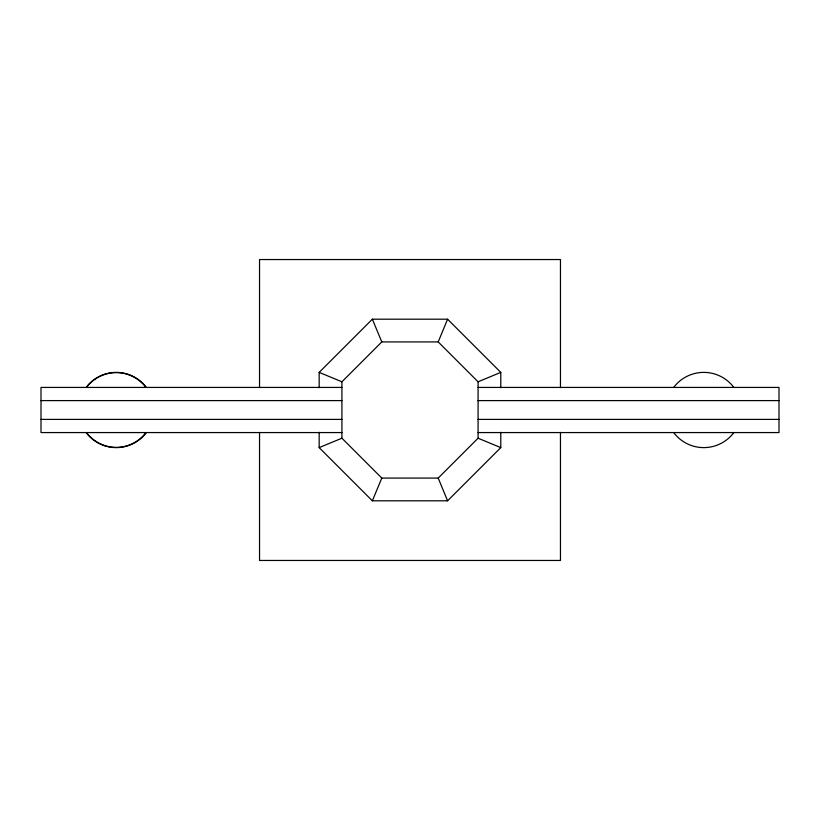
<?xml version="1.0" encoding="UTF-8"?>
<svg xmlns="http://www.w3.org/2000/svg" width="820" height="820" viewBox="0 0 820 820"><rect width="100%" height="100%" fill="white"/><g stroke="black" fill="none" stroke-linecap="round" stroke-linejoin="round"><path stroke-width="1.23" d="M438.208 341.919L381.792 341.919L341.919 381.792L341.919 438.208L381.792 478.08L438.208 478.08L478.08 438.208L478.08 381.792L438.208 341.919L447.587 319.195L372.352 319.195L319.164 372.382L319.164 387.686M319.164 432.314L319.164 447.617L372.352 500.805L381.792 478.08M372.352 500.805L447.587 500.805L500.784 447.617L500.784 432.314M478.08 381.792L500.784 372.382L447.587 319.195M319.164 447.617L341.919 438.208M341.919 387.429L41 387.429L41 432.57L341.919 432.57M478.08 387.429L779 387.429L779 432.57L478.08 432.57M41 400.601L341.919 400.601M478.08 400.601L779 400.601M41 419.399L341.919 419.399M478.08 419.399L779 419.399M319.164 372.382L341.919 381.792M478.08 438.208L500.784 447.617M372.352 319.195L381.792 341.919M438.208 478.08L447.587 500.805M560.46 387.593L560.46 259.54L259.54 259.54L259.54 387.593M560.46 432.406L560.46 560.46L259.54 560.46L259.54 432.406M500.784 372.382L500.784 387.686M733.613 432.898A37.617 37.617 0 0 1 673.927 432.898M673.927 387.101A37.617 37.617 0 0 1 733.613 387.101M145.857 432.786A37.371 37.371 0 0 1 86.551 432.714M86.602 387.214A37.371 37.371 0 0 1 145.909 387.286M146.073 432.898A37.617 37.617 0 0 1 86.387 432.898M86.387 387.101A37.617 37.617 0 0 1 146.073 387.101"/></g></svg>
